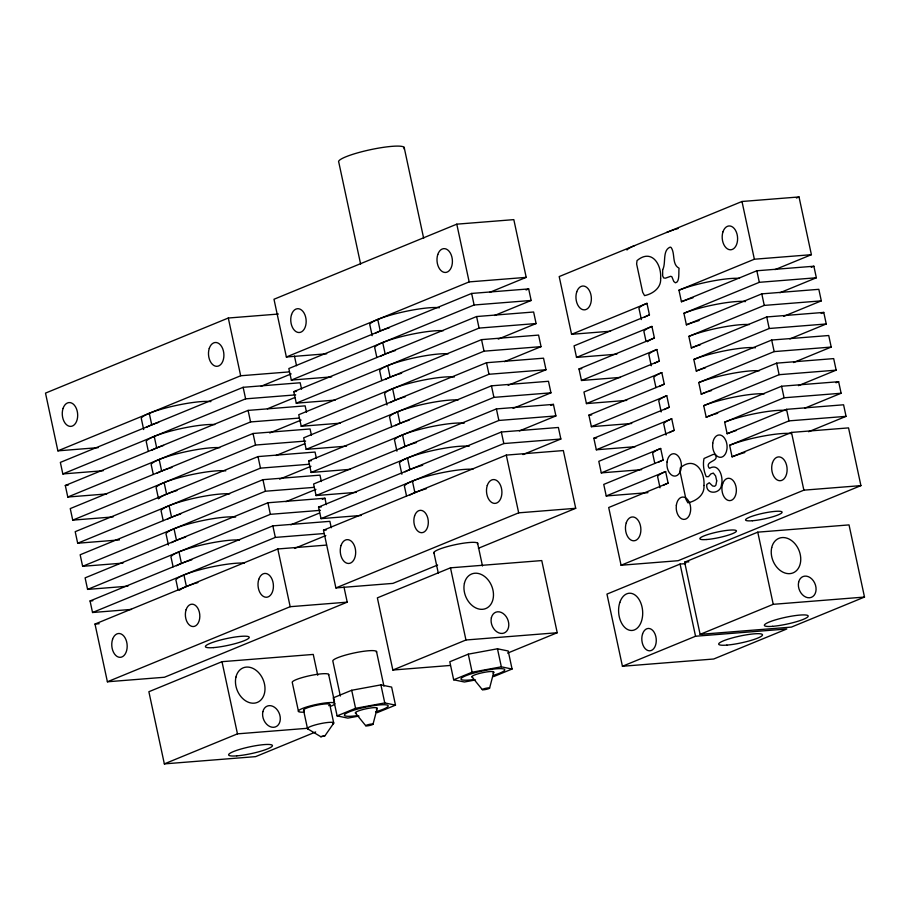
<?xml version="1.0" encoding="UTF-8"?>
<svg xmlns="http://www.w3.org/2000/svg" width="910" height="910" viewBox="0 0 910 910"><rect width="100%" height="100%" fill="white"/><g stroke="black" fill="none" stroke-linecap="round" stroke-linejoin="round"><path stroke-width="1.36" d="M320.741 736.702L324.927 735.746L320.877 736.759L307.523 728.728L303.576 710.323M373.009 724.28A3.731 0.58 -12.1 0 0 368.072 724.678A3.731 0.58 -12.1 0 0 367.117 725.884A3.731 0.58 -12.1 0 0 373.009 724.28L377.138 708.515M489.58 688.176A3.731 0.58 -12.1 0 0 484.632 688.574A3.731 0.58 -12.1 0 0 483.676 689.78A3.731 0.58 -12.1 0 0 489.58 688.176L493.709 672.41M324.915 735.837L333.595 723.359M278.38 314.041L228.296 318.022L45.5 393.109L57.876 450.848L98.223 447.64M489.648 292.383L526.207 277.368L513.82 219.629L456.786 224.167L273.99 299.253L286.366 356.993L326.713 353.774M57.876 450.848L240.672 375.762L289.369 371.883M286.366 356.993L469.162 281.895L526.207 277.368M301.563 389.184L300.186 382.769L243.141 387.307L60.356 462.394L62.824 473.939L103.171 470.732M494.596 315.474L531.156 300.459L528.676 288.914L471.642 293.441L288.845 368.539L291.325 380.084L331.661 376.876M261.147 386.238L291.177 373.908M62.824 473.939L245.62 398.853L295.704 394.872M291.325 380.084L474.11 304.998L531.156 300.459M526.071 289.983L528.676 288.914M775.002 269.633L811.402 254.686L799.026 196.947L741.991 201.485L559.195 276.572L571.571 334.311L610.519 331.206M106.732 493.937L67.784 497.031L65.304 485.485L248.1 410.399L305.134 405.86L306.511 412.275M335.221 400.082L296.273 403.175L293.793 391.63L476.59 316.543L533.624 312.005L536.104 323.55L498.236 339.1M267.404 408.795L294.829 397.534M67.784 497.031L250.569 421.944L299.265 418.077M296.273 403.175L479.07 328.089L536.104 323.55M796.421 198.016L799.026 196.947M311.459 435.378L310.083 428.963L253.048 433.49L70.252 508.588L72.732 520.133L113.079 516.925M504.493 361.668L541.052 346.642L538.583 335.096L481.538 339.635L298.742 414.721L301.221 426.267L340.181 423.173M269.747 432.967L301.085 420.09M72.732 520.133L255.528 445.047L305.612 441.054M301.221 426.267L484.018 351.18L541.052 346.642M316.418 458.469L315.042 452.054L257.996 456.592L75.2 531.679L77.68 543.225L119.415 539.903M508.144 385.294L546.011 369.744L543.532 358.187L486.486 362.726L303.701 437.812L306.17 449.358L346.517 446.15M276.003 455.523L304.725 443.727M571.571 334.311L646.976 303.337L649.444 314.883A37.355 5.779 -12.1 0 0 644.508 317.237M688.324 299.231A37.355 5.779 -12.1 0 0 681.431 301.745L678.962 290.199L754.367 259.225L811.402 254.686M77.68 543.225L260.476 468.138L309.173 464.259M306.17 449.358L488.966 374.272L546.011 369.744M649.444 314.883L574.051 345.857L576.519 357.402L616.866 354.195M681.431 301.745L756.836 270.77L813.881 266.232L816.35 277.777L779.95 292.736M321.366 481.561L319.99 475.145L262.945 479.684L80.16 554.77L82.628 566.316L122.975 563.108M350.077 469.355L311.129 472.461L308.649 460.915L491.445 385.817L548.48 381.29L550.96 392.836L513.092 408.385M279.654 479.149L310.981 466.284M576.519 357.402L651.924 326.428L654.404 337.974A37.355 5.779 -12.1 0 0 647.408 341.728M699.13 320.536A37.355 5.779 -12.1 0 0 686.39 324.836L683.91 313.29L759.315 282.316L816.35 277.777M82.628 566.316L265.424 491.229L314.121 487.362M311.129 472.461L493.914 397.374L550.96 392.836M811.276 267.301L813.881 266.232M620.427 377.4L581.467 380.494L578.999 368.948L654.404 337.974M686.39 324.836L761.795 293.862L818.829 289.323L821.309 300.869L783.601 316.361M326.315 504.652L324.938 498.236L267.904 502.775L85.108 577.861L87.587 589.407L127.923 586.199M519.348 430.942L555.908 415.927L553.428 404.381L496.394 408.92L313.597 484.006L316.077 495.552L356.424 492.344M285.911 501.706L315.941 489.375M581.467 380.494L656.872 349.52L659.352 361.065A37.355 5.779 -12.1 0 0 654.404 363.42M700.472 344.708A37.355 5.779 -12.1 0 0 691.338 347.927L688.859 336.382L764.264 305.407L821.309 300.869M87.587 589.407L270.372 514.321L320.457 510.339M316.077 495.552L498.873 420.465L555.908 415.927M322.333 499.317L324.938 498.236M550.823 405.45L553.428 404.381M659.352 361.065L583.947 392.039L586.427 403.596L626.762 400.377M691.338 347.927L766.743 316.953L823.778 312.414L826.257 323.971L789.857 338.918M131.484 609.404L92.536 612.51L90.056 600.964L272.852 525.866L329.886 521.339L331.263 527.755M361.372 515.435L321.025 518.643L318.546 507.097L501.342 432.011L558.387 427.472L560.856 439.018L523 454.579M290.859 524.808L319.581 513.001M586.427 403.596L661.82 372.622L664.3 384.168A37.355 5.779 -12.1 0 0 659.363 386.511M705.432 367.799A37.355 5.779 -12.1 0 0 696.286 371.018L693.818 359.473L769.212 328.499L826.257 323.971M92.536 612.51L275.332 537.412L324.017 533.544M321.025 518.643L503.822 443.557L560.856 439.018M821.184 313.484L823.778 312.414M631.722 423.48L591.375 426.688L588.895 415.142L664.3 384.168M696.286 371.018L771.691 340.044L828.737 335.517L831.205 347.063L793.509 362.544M343.98 587.041L347.222 602.158L164.426 677.256L107.391 681.783L95.004 624.055L277.8 548.969L326.497 545.09M437.63 565.03L392.915 583.39L335.881 587.928L323.505 530.189L506.29 455.102L563.336 450.564L575.712 508.303L478.398 548.275M294.499 548.434L325.837 535.558M591.375 426.688L666.78 395.713L669.248 407.259A37.355 5.779 -12.1 0 0 664.311 409.614M706.865 392.028A37.355 5.779 -12.1 0 0 701.235 394.121L698.766 382.575L774.171 351.601L831.205 347.063M635.282 446.685L596.323 449.779L593.843 438.233L669.248 407.259M701.235 394.121L776.639 363.147L833.685 358.608L836.154 370.154L798.457 385.647M596.323 449.779L671.728 418.805L674.208 430.35A37.355 5.779 -12.1 0 0 669.26 432.705M713.076 414.71A37.355 5.779 -12.1 0 0 706.194 417.212L703.714 405.667L779.119 374.692L836.154 370.154M674.208 430.35L598.803 461.325L601.271 472.87L641.618 469.662M706.194 417.212L781.588 386.238L838.633 381.7L841.113 393.245L804.952 408.101M601.271 472.87L660.683 448.471L663.163 460.016A37.355 5.779 -12.1 0 0 658.214 462.371M736.27 430.51A37.355 5.779 -12.1 0 0 727.135 433.74L724.656 422.183L784.067 397.784L841.113 393.245M107.391 681.783L290.176 606.697L347.222 602.158M335.881 587.928L518.677 512.842L575.712 508.303M836.028 382.769L838.633 381.7M663.163 460.016L603.751 484.416L606.231 495.961L647.965 492.651M727.135 433.74L786.547 409.329L843.581 404.791L846.061 416.348L808.603 431.727M606.231 495.961L665.631 471.562L668.111 483.108A37.355 5.779 -12.1 0 0 663.163 485.462M744.835 452.532A37.355 5.779 -12.1 0 0 732.084 456.831L729.615 445.286L789.015 420.875L846.061 416.348M317.726 675.254L313.256 654.427L221.994 661.684L148.876 691.725L164.346 763.888L255.619 756.631L315.679 731.958M507.609 653.118L557.227 632.734L541.757 560.571L450.484 567.829L377.366 597.859L392.847 670.033L450.404 665.449M668.111 483.108L608.699 507.518L621.075 565.246L678.121 560.708L860.917 485.622L848.541 427.893L791.495 432.421L732.084 456.831M621.075 565.246L803.871 490.16L860.917 485.622M164.346 763.888L237.464 733.858L307.671 728.273M392.847 670.033L465.954 639.992L557.227 632.734M377.036 712.723L395.497 705.136L391.63 687.095L380.903 684.889L351.704 690.269L333.242 697.856L337.11 715.897L347.836 718.104L358.961 716.056M685.696 563.62L680.077 564.063L606.959 594.105L622.429 666.268L713.69 659.011L786.809 628.981L695.547 636.238L622.429 666.268M684.65 562.187L757.768 532.157L849.03 524.899L864.5 597.062L791.381 627.104L700.12 634.361L684.65 562.187L688.859 561.857M493.595 676.619L512.068 669.032L508.201 650.991L497.474 648.784L468.275 654.165L449.802 661.752L453.669 679.793L464.407 681.999L475.521 679.952M337.11 715.897L355.571 708.31L384.771 702.929L395.497 705.136M453.669 679.793L472.142 672.206L501.342 666.825L512.068 669.032M700.12 634.361L773.238 604.32L864.5 597.062M293.793 391.63L296.58 391.402M578.999 368.948L581.774 368.732M588.895 415.142L591.682 414.914M308.649 460.915L311.436 460.688M593.843 438.233L596.63 438.006M65.304 485.485L68.091 485.269M318.546 507.097L321.332 506.881M323.505 530.189L326.28 529.973M90.056 600.964L92.843 600.736M95.004 624.055L99.179 623.725M471.971 676.881L482.334 689.666M355.412 712.985L365.763 725.77M741.991 201.485L754.367 259.225M756.836 270.77L759.315 282.316M761.795 293.862L764.264 305.407M766.743 316.953L769.212 328.499M771.691 340.044L774.171 351.601M776.639 363.147L779.119 374.692M781.588 386.238L784.067 397.784M786.547 409.329L789.015 420.875M791.495 432.421L803.871 490.16M757.768 532.157L773.238 604.32M641.368 319.569L639.173 309.309A37.355 5.779 -12.1 0 1 646.976 303.337M646.043 341.387L644.121 332.4A37.355 5.779 -12.1 0 1 651.924 326.428M651.276 365.763L649.069 355.491A37.355 5.779 -12.1 0 1 656.872 349.52M655.951 387.569L654.017 378.594A37.355 5.779 -12.1 0 1 661.82 372.622M661.172 411.946L658.976 401.685A37.355 5.779 -12.1 0 1 666.78 395.713M666.12 435.037L663.925 424.777A37.355 5.779 -12.1 0 1 671.728 418.805M680.077 564.063L695.547 636.238M654.802 463.417L652.88 454.443A37.355 5.779 -12.1 0 1 660.683 448.471M660.034 487.794L657.828 477.534A37.355 5.779 -12.1 0 1 665.631 471.562M456.786 224.167L469.162 281.895M471.642 293.441L474.11 304.998M476.59 316.543L479.07 328.089M481.538 339.635L484.018 351.18M486.486 362.726L488.966 374.272M491.445 385.817L493.914 397.374M496.394 408.92L498.873 420.465M501.342 432.011L503.822 443.557M506.29 455.102L518.677 512.842M404.165 147.374L423.65 238.249M477.466 542.576L482.482 565.997M497.474 648.784L501.342 666.825M450.484 567.829L465.954 639.992M468.275 654.165L472.142 672.206M433.877 552.472L438.301 573.141M377.764 319.444L380.243 330.99M382.712 342.535L385.192 354.081M387.671 365.627L390.14 377.184M392.62 388.729L395.099 400.275M397.568 411.82L400.047 423.366M402.516 434.912L404.995 446.457M407.475 458.003L409.944 469.549M412.423 481.106L414.903 492.651M360.622 264.105L338.782 162.207A33.613 5.198 -12.1 0 1 372.167 149.331A33.613 5.198 -12.1 0 1 403.983 148.808M372.167 335.676L369.96 325.416A37.355 5.779 -12.1 0 1 396.419 313.552A37.355 5.779 -12.1 0 1 439.393 307.751M376.842 357.493L374.909 348.507A37.355 5.779 -12.1 0 1 400.218 336.939A37.355 5.779 -12.1 0 1 443.261 330.728M381.79 380.585L379.868 371.599A37.355 5.779 -12.1 0 1 405.166 360.03A37.355 5.779 -12.1 0 1 448.209 353.819M387.012 404.961L384.816 394.701A37.355 5.779 -12.1 0 1 411.274 382.837A37.355 5.779 -12.1 0 1 454.249 377.036M391.687 426.779L389.764 417.792A37.355 5.779 -12.1 0 1 415.074 406.224A37.355 5.779 -12.1 0 1 458.117 400.013M396.919 451.155L394.712 440.884A37.355 5.779 -12.1 0 1 421.171 429.019A37.355 5.779 -12.1 0 1 464.157 423.23M401.867 474.247L399.672 463.975A37.355 5.779 -12.1 0 1 426.119 452.111A37.355 5.779 -12.1 0 1 469.105 446.321M406.542 496.052L404.62 487.077A37.355 5.779 -12.1 0 1 429.918 475.509A37.355 5.779 -12.1 0 1 472.961 469.298M376.49 651.446L383.929 686.14M380.903 684.889L384.771 702.929M294.465 356.106L296.535 365.729M351.704 690.269L355.571 708.31M340.34 696.025L332.901 661.331A22.409 3.469 -12.1 0 1 355.162 652.754A22.409 3.469 -12.1 0 1 376.376 652.39M328.624 674.367L334.516 701.86M329.727 704.385L333.674 722.79M228.296 318.022L240.672 375.762M243.141 387.307L245.62 398.853M248.1 410.399L250.569 421.944M253.048 433.49L255.528 445.047M257.996 456.592L260.476 468.138M262.945 479.684L265.424 491.229M267.904 502.775L270.372 514.321M272.852 525.866L275.332 537.412M277.8 548.969L290.176 606.697M298.491 711.472L292.303 682.602A18.678 2.889 -12.1 0 1 310.845 675.459A18.678 2.889 -12.1 0 1 328.521 675.163M221.994 661.684L237.464 733.858M149.274 413.299L151.754 424.845M154.222 436.402L156.702 447.947M159.17 459.493L161.65 471.039M164.13 482.584L166.598 494.13M169.078 505.676L171.558 517.221M174.026 528.778L176.506 540.324M178.974 551.87L181.454 563.415M183.934 574.961L186.402 586.506M143.666 429.543L141.471 419.271A37.355 5.779 -12.1 0 1 167.929 407.407A37.355 5.779 -12.1 0 1 210.904 401.617M148.341 451.349L146.419 442.374A37.355 5.779 -12.1 0 1 171.728 430.805A37.355 5.779 -12.1 0 1 214.771 424.595M153.301 474.44L151.367 465.465A37.355 5.779 -12.1 0 1 176.676 453.897A37.355 5.779 -12.1 0 1 219.719 447.686M158.522 498.816L156.327 488.556A37.355 5.779 -12.1 0 1 182.774 476.692A37.355 5.779 -12.1 0 1 225.76 470.902M163.197 520.634L161.275 511.647A37.355 5.779 -12.1 0 1 186.584 500.079A37.355 5.779 -12.1 0 1 229.627 493.868M168.43 545.01L166.223 534.75A37.355 5.779 -12.1 0 1 192.681 522.886A37.355 5.779 -12.1 0 1 235.656 517.085M173.105 566.816L171.171 557.841A37.355 5.779 -12.1 0 1 196.48 546.273A37.355 5.779 -12.1 0 1 239.523 540.062M178.053 589.919L176.13 580.933A37.355 5.779 -12.1 0 1 201.429 569.364A37.355 5.779 -12.1 0 1 244.471 563.154M474.053 679.497A22.409 3.469 -12.1 0 1 465.181 676.016A22.409 3.469 -12.1 0 1 499.34 668.634A22.409 3.469 -12.1 0 1 493.436 675.311M472.654 677.188A11.204 1.729 -12.1 0 1 483.096 672.592A11.204 1.729 -12.1 0 1 492.913 673.025M167.633 519.018A37.355 5.779 -12.1 0 1 180.692 514.002M151.754 450.291A37.355 5.779 -12.1 0 1 163.584 445.434M179.418 590.26A37.355 5.779 -12.1 0 1 193.295 584.004M194.399 583.64A37.355 5.779 -12.1 0 1 197.925 582.559M146.806 427.2A37.355 5.779 -12.1 0 1 158.636 422.342M156.713 473.393A37.355 5.779 -12.1 0 1 168.532 468.536M169.647 468.172A37.355 5.779 -12.1 0 1 171.967 467.456M159 498.521A37.355 5.779 -12.1 0 1 176.915 490.547M171.558 542.667A37.355 5.779 -12.1 0 1 185.64 537.093M176.517 565.77A37.355 5.779 -12.1 0 1 191.771 559.832M395.099 425.721A37.355 5.779 -12.1 0 1 405.678 421.273M406.929 420.864A37.355 5.779 -12.1 0 1 409.182 420.147M380.255 356.436A37.355 5.779 -12.1 0 1 395.509 350.498M409.955 495.006A37.355 5.779 -12.1 0 1 426.415 488.704M375.295 333.344A37.355 5.779 -12.1 0 1 389.378 327.771M385.203 379.527A37.355 5.779 -12.1 0 1 397.033 374.67M398.136 374.317A37.355 5.779 -12.1 0 1 401.663 373.236M390.151 402.629A37.355 5.779 -12.1 0 1 405.405 396.692M400.059 448.812A37.355 5.779 -12.1 0 1 416.518 442.522M405.007 471.903A37.355 5.779 -12.1 0 1 422.695 465.26M434.002 553.064A22.409 3.469 -12.1 0 1 456.251 544.476A22.409 3.469 -12.1 0 1 477.466 544.123M357.493 715.601A22.409 3.469 -12.1 0 1 348.894 711.995A22.409 3.469 -12.1 0 1 383.394 704.727A22.409 3.469 -12.1 0 1 375.58 711.791M356.094 713.292A11.204 1.729 -12.1 0 1 366.537 708.697A11.204 1.729 -12.1 0 1 376.342 709.129M308.342 729.092A13.445 2.082 -12.1 0 1 320.866 723.575A13.445 2.082 -12.1 0 1 332.639 724.098M304.395 710.687A13.445 2.082 -12.1 0 1 316.93 705.17A13.445 2.082 -12.1 0 1 328.692 705.694M304.031 712.132A18.678 2.889 -12.1 0 1 303.075 708.219A18.678 2.889 -12.1 0 1 328.487 702.634A18.678 2.889 -12.1 0 1 330.91 706.217M678.962 290.199A37.355 5.779 -12.1 0 1 739.5 278.392M666.586 232.46A37.355 5.779 -12.1 0 1 673.468 229.957M674.583 229.593A37.355 5.779 -12.1 0 1 678.109 228.512M689.427 298.878A37.355 5.779 -12.1 0 1 692.954 297.798M683.91 313.29A37.355 5.779 -12.1 0 1 745.54 301.597M693.818 359.473A37.355 5.779 -12.1 0 1 755.448 347.791M688.859 336.382A37.355 5.779 -12.1 0 1 749.408 324.574M698.766 382.575A37.355 5.779 -12.1 0 1 759.304 370.768M708.128 391.607A37.355 5.779 -12.1 0 1 711.552 390.538M703.714 405.667A37.355 5.779 -12.1 0 1 764.264 393.859M724.656 422.183A37.355 5.779 -12.1 0 1 786.297 410.501M714.179 414.346A37.355 5.779 -12.1 0 1 717.706 413.265M729.615 445.286A37.355 5.779 -12.1 0 1 791.245 433.592M626.99 249.988A37.355 5.779 -12.1 0 1 634.6 245.598M667.053 461.95L666.928 464.839A11.204 7.2 85.5 0 0 669.373 472.768L670.954 474.565A11.204 7.2 85.5 0 0 680.646 470.584L681.249 467.899A11.204 7.2 85.5 0 0 680.179 459.402L678.928 457.07A11.204 7.2 85.5 0 0 667.053 461.95M676.346 505.243L676.221 508.144A11.204 7.2 85.5 0 0 678.667 516.072L680.236 517.87A11.204 7.2 85.5 0 0 689.928 513.888L690.531 511.192A11.204 7.2 85.5 0 0 689.462 502.707L688.21 500.375A11.204 7.2 85.5 0 0 676.346 505.243M712.758 443.181L712.632 446.071A11.204 7.2 85.5 0 0 715.078 453.999L716.648 455.796A11.204 7.2 85.5 0 0 726.339 451.815L726.953 449.119A11.204 7.2 85.5 0 0 725.873 440.633L724.633 438.301A11.204 7.2 85.5 0 0 712.758 443.181M716.705 480.878L715.908 485.144L714.646 486.293L712.621 485.986L709.254 482.744L706.786 484.461C705.455 495.245 721.095 494.266 721.516 484.552C723.552 477.432 719.105 462.599 709.572 468.297L709.061 467.967C704.272 460.653 720.583 461.745 714.93 454.465L713.269 454.397L704.021 458.492C702.713 464.271 703.76 471.278 706.262 476.669L708.492 476.647L710.892 473.905L713.315 473.086L715.624 475.964L716.705 480.878M660.614 278.278C661.536 287.731 652.845 293.907 644.564 295.625L642.676 292.247L636.625 264.002L637.034 260.59C651.606 248.316 661.718 264.423 660.614 278.278M703.953 485.485C704.863 494.938 696.173 501.103 687.892 502.82L686.004 499.442L679.952 471.198L680.361 467.786C694.933 455.512 705.057 471.619 703.953 485.485M662.651 269.769L662.651 275.866L663.674 277.948L665.472 278.164L670.715 276.299L671.853 276.72L673.787 281.486L675.436 282.817C680.02 282.18 678.416 271.68 679.076 268.223C671.625 264.435 675.447 253.503 671.102 247.475L670.204 247.111C662.036 250.295 666.291 263.468 662.651 269.769M235.94 677.097A18.678 14.014 67.7 0 0 254.095 703.18A18.678 14.014 67.7 0 0 260.647 675.129A18.678 14.014 67.7 0 0 235.94 677.097M236.805 755.857A22.409 3.469 -12.1 0 0 272.181 746.234A22.409 3.469 -12.1 0 0 242.549 748.589A22.409 3.469 -12.1 0 0 236.805 755.857M262.876 711.654A11.204 8.406 67.7 0 0 273.774 727.295A11.204 8.406 67.7 0 0 277.698 710.471A11.204 8.406 67.7 0 0 262.876 711.654M464.43 583.23A18.678 14.014 67.7 0 0 482.584 609.313A18.678 14.014 67.7 0 0 489.136 581.274A18.678 14.014 67.7 0 0 464.43 583.23M491.366 617.788A11.204 8.406 67.7 0 0 502.263 633.44A11.204 8.406 67.7 0 0 506.188 616.616A11.204 8.406 67.7 0 0 491.366 617.788M63.052 408.431A11.955 7.689 85.5 0 0 70.468 426.403A11.955 7.689 85.5 0 0 76.394 408.579A11.955 7.689 85.5 0 0 63.052 408.431M209.277 348.359A11.955 7.689 85.5 0 0 216.705 366.332A11.955 7.689 85.5 0 0 222.62 348.507A11.955 7.689 85.5 0 0 209.277 348.359M112.556 639.366A11.955 7.689 85.5 0 0 119.972 657.338A11.955 7.689 85.5 0 0 125.898 639.525A11.955 7.689 85.5 0 0 112.556 639.366M258.793 579.295A11.955 7.689 85.5 0 0 266.209 597.267A11.955 7.689 85.5 0 0 272.135 579.454A11.955 7.689 85.5 0 0 258.793 579.295M213.588 647.601A22.409 3.469 -12.1 0 0 248.976 637.978A22.409 3.469 -12.1 0 0 219.344 640.333A22.409 3.469 -12.1 0 0 213.588 647.601M186.106 609.711A11.204 7.2 85.5 0 0 193.056 626.558A11.204 7.2 85.5 0 0 198.619 609.859A11.204 7.2 85.5 0 0 186.106 609.711M291.541 314.564A11.955 7.689 85.5 0 0 298.958 332.537A11.955 7.689 85.5 0 0 304.884 314.724A11.955 7.689 85.5 0 0 291.541 314.564M437.778 254.504A11.955 7.689 85.5 0 0 445.195 272.477A11.955 7.689 85.5 0 0 451.121 254.652A11.955 7.689 85.5 0 0 437.778 254.504M341.045 545.511A11.955 7.689 85.5 0 0 348.473 563.483A11.955 7.689 85.5 0 0 354.388 545.659A11.955 7.689 85.5 0 0 341.045 545.511M487.282 485.439A11.955 7.689 85.5 0 0 494.699 503.412A11.955 7.689 85.5 0 0 500.625 485.587A11.955 7.689 85.5 0 0 487.282 485.439M414.596 515.856A11.204 7.2 85.5 0 0 421.558 532.703A11.204 7.2 85.5 0 0 427.108 515.993A11.204 7.2 85.5 0 0 414.596 515.856M619.835 602.409A18.678 12.012 85.5 0 0 631.438 630.493A18.678 12.012 85.5 0 0 640.685 602.647A18.678 12.012 85.5 0 0 619.835 602.409M726.874 645.099A22.409 3.469 -12.1 0 0 762.25 635.476A22.409 3.469 -12.1 0 0 732.618 637.83A22.409 3.469 -12.1 0 0 726.874 645.099M642.551 633.974A11.204 7.2 85.5 0 0 649.512 650.821A11.204 7.2 85.5 0 0 655.063 634.111A11.204 7.2 85.5 0 0 642.551 633.974M771.714 547.558A18.678 14.014 67.7 0 0 789.869 573.641A18.678 14.014 67.7 0 0 796.409 545.602A18.678 14.014 67.7 0 0 771.714 547.558M772.567 626.33A22.409 3.469 -12.1 0 0 807.955 616.696A22.409 3.469 -12.1 0 0 778.312 619.062A22.409 3.469 -12.1 0 0 772.567 626.33M798.65 582.116A11.204 8.406 67.7 0 0 809.536 597.768A11.204 8.406 67.7 0 0 813.472 580.944A11.204 8.406 67.7 0 0 798.65 582.116M576.735 291.894A11.955 7.689 85.5 0 0 584.163 309.866A11.955 7.689 85.5 0 0 590.078 292.042A11.955 7.689 85.5 0 0 576.735 291.894M722.972 231.822A11.955 7.689 85.5 0 0 730.389 249.795A11.955 7.689 85.5 0 0 736.315 231.97A11.955 7.689 85.5 0 0 722.972 231.822M626.251 522.829A11.955 7.689 85.5 0 0 633.667 540.802A11.955 7.689 85.5 0 0 639.593 522.977A11.955 7.689 85.5 0 0 626.251 522.829M772.488 462.758A11.955 7.689 85.5 0 0 779.904 480.73A11.955 7.689 85.5 0 0 785.831 462.917A11.955 7.689 85.5 0 0 772.488 462.758M752.422 520.747A18.678 2.889 -12.1 0 0 781.906 512.717A18.678 2.889 -12.1 0 0 757.211 514.685A18.678 2.889 -12.1 0 0 752.422 520.747M722.654 483.79A11.204 7.2 85.5 0 0 729.604 500.637A11.204 7.2 85.5 0 0 735.155 483.927A11.204 7.2 85.5 0 0 722.654 483.79M706.717 539.516A18.678 2.889 -12.1 0 0 736.213 531.497A18.678 2.889 -12.1 0 0 711.506 533.453A18.678 2.889 -12.1 0 0 706.717 539.516"/></g></svg>
